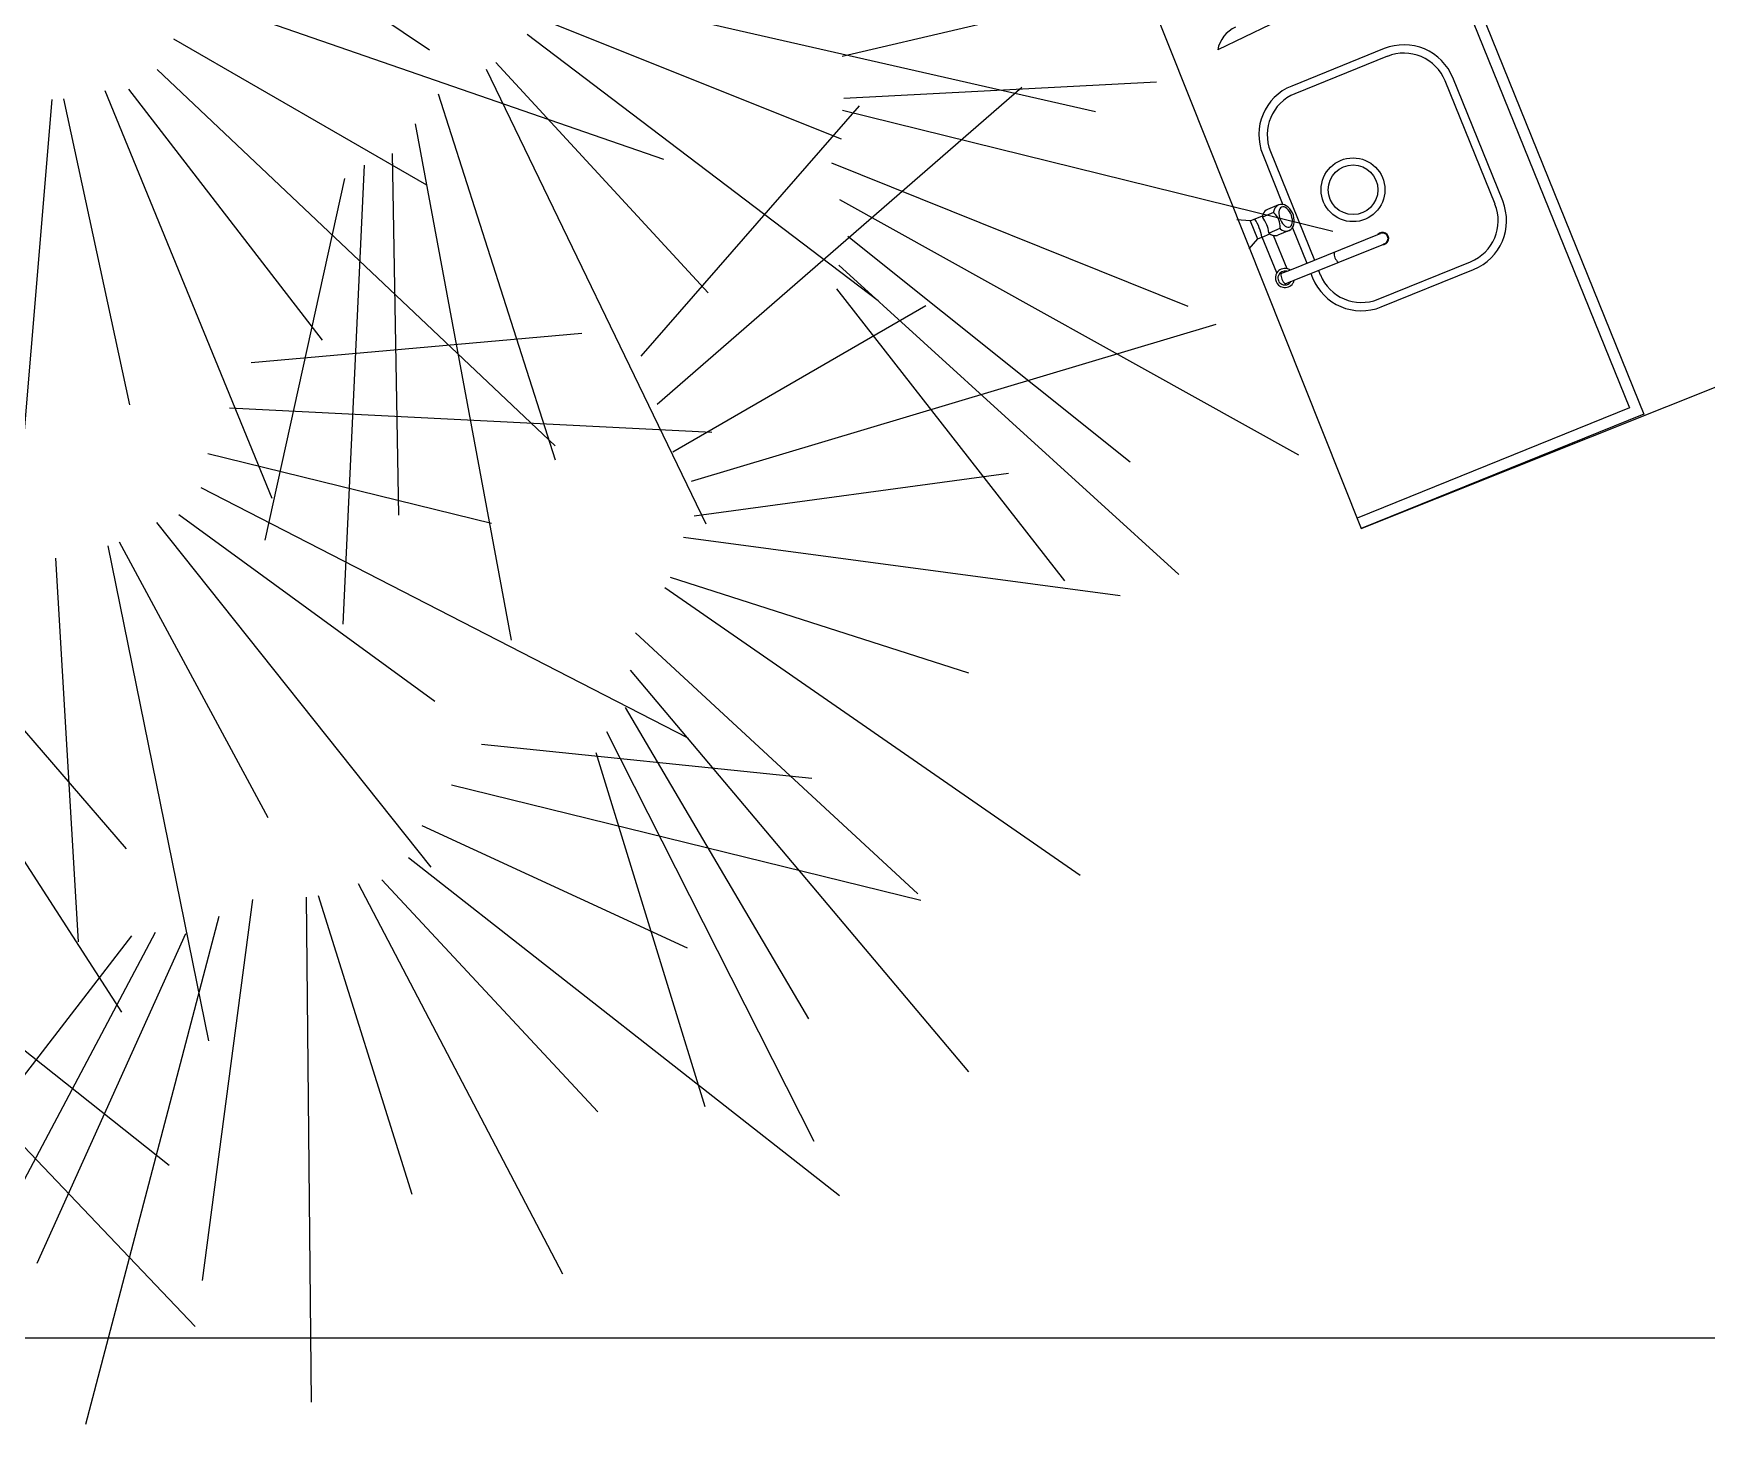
# Model space of a CAD drawing. Header units: inches. Extents: x -902 to 12417, y -2973 to 6117.
# Drawn here: x 9117.9 to 9429, y -2194.7 to -1936 of the extents above; entities that cross this region are included whole.
import ezdxf

# ---------------------------------------------------------------- set-up
doc = ezdxf.new("R2010")
doc.units = ezdxf.units.IN
doc.header["$MEASUREMENT"] = 0
doc.layers.add('ARREDI_interni', color=165, linetype='Continuous')
doc.layers.add('Layer1', color=1, linetype='Continuous')
doc.layers.add('PIANTE', color=7, linetype='Continuous', true_color=0x007a00)

# ---------------------------------------------------------------- blocks, each defined once
blk = doc.blocks.new('albero')
for p, q in [((70.9738, 33.3252), (71.5448, 32.9402)), ((72.3122, 32.9282), (73.1096, 33.1152)), ((71.7908, 33.0522), (72.7833, 32.8256)), ((71.1312, 33.031), (71.9799, 32.7369)), ((71.7634, 32.9938), (72.3107, 32.7748)), ((71.0688, 32.9608), (71.5393, 32.689)), ((71.7267, 32.9691), (72.3794, 32.4743)), ((71.6685, 32.9168), (72.0631, 32.4885)), ((71.0389, 32.9036), (71.7785, 32.2041)), ((71.6502, 32.9044), (72.0586, 32.0588)), ((70.9414, 32.8647), (71.252, 32.1068)), ((70.9856, 32.8673), (71.3456, 32.4005)), ((71.5613, 32.8581), (71.7788, 32.1775)), ((71.968, 32.2816), (72.6463, 32.8705)), ((72.3154, 32.8501), (72.8969, 32.8807)), ((70.8426, 32.8478), (70.7646, 31.912)), ((70.8647, 32.8491), (70.9869, 32.2798)), ((71.9384, 32.3707), (72.3444, 32.8359)), ((72.3132, 32.828), (73.2249, 32.6031)), ((71.5185, 32.8027), (71.6971, 31.8427)), ((71.4758, 32.7473), (71.4875, 32.0752)), ((72.2922, 32.73), (72.955, 32.4633)), ((71.3869, 32.7009), (71.239, 32.0282)), ((71.4236, 32.7256), (71.3839, 31.8723)), ((72.3076, 32.6618), (73.1608, 32.1869)), ((72.323, 32.5935), (72.848, 32.1738)), ((72.3064, 32.5395), (72.9381, 31.9645)), ((72.302, 32.4955), (72.7256, 31.9525)), ((71.9977, 32.1925), (72.468, 32.4647)), ((72.0324, 32.1381), (73.0076, 32.4301)), ((71.2133, 32.359), (71.8283, 32.4132)), ((71.173, 32.2742), (72.0701, 32.2291)), ((71.1327, 32.1894), (71.6604, 32.0599)), ((72.0373, 32.0738), (72.6214, 32.1529)), ((71.12, 32.1261), (72.0256, 31.6611)), ((71.079, 32.0763), (71.5551, 31.7288)), ((71.0373, 32.0615), (71.5473, 31.4206)), ((70.9471, 32.0177), (71.1338, 31.0974)), ((70.968, 32.0251), (71.2444, 31.5126)), ((72.0175, 32.0342), (72.8293, 31.9253)), ((70.8496, 31.9947), (70.892, 31.2816)), ((71.9927, 31.9599), (72.5471, 31.7818)), ((70.5776, 31.9222), (70.9808, 31.4545)), ((71.9828, 31.9402), (72.7549, 31.4057)), ((70.4852, 31.9054), (70.9724, 31.1507)), ((71.9283, 31.856), (72.453, 31.371)), ((71.9184, 31.7867), (72.5469, 31.0395)), ((71.9085, 31.7175), (72.2499, 31.1385)), ((71.8739, 31.6729), (72.2598, 30.9108)), ((71.6418, 31.649), (72.256, 31.5857)), ((71.854, 31.6333), (72.0569, 30.9751)), ((71.5862, 31.5733), (72.4586, 31.359)), ((71.5306, 31.4977), (72.0242, 31.2705)), ((71.5061, 31.438), (72.3072, 30.8098)), ((71.4126, 31.3902), (71.792, 30.6643)), ((71.4564, 31.3968), (71.8581, 30.9654)), ((71.2157, 31.3602), (71.1222, 30.6519)), ((71.3158, 31.3643), (71.3247, 30.4253)), ((71.3377, 31.3676), (71.512, 30.812)), ((71.1534, 31.3283), (70.9056, 30.3839)), ((71.0347, 31.2991), (70.6349, 30.5442)), ((71.0911, 31.2965), (70.8151, 30.6836)), ((70.9909, 31.2924), (70.5703, 30.7471)), ((70.5772, 31.2503), (71.0607, 30.8662)), ((70.4896, 31.2165), (71.1093, 30.5662))]:
    blk.add_line(p, q)

msp = doc.modelspace()

# ---------------------------------------------------------------- linework, layer by layer
msp.add_line((10854.84, -2178.61), (8854.84, -2178.61))
at = {"layer": 'ARREDI_interni'}
for p, q in [((9361.37, -1873.91), (9414.68, -2005.66)), ((9363.28, -1873.14), (9417.36, -2006.8)), ((9357.76, -1929.59), (9338.13, -1939.05)), ((9369.09, -1938.83), (9351.9, -1945.79)), ((9369.67, -1940.26), (9352.48, -1947.22)), ((9391.12, -1967.16), (9381.84, -1944.23)), ((9389.69, -1967.74), (9380.41, -1944.81)), ((9346.5, -1958.54), (9350.26, -1967.85)), ((9347.93, -1957.96), (9356.1, -1978.16)), ((9349.45, -1967.9), (9347.39, -1968.74)), ((9344.18, -1970.86), (9341.7, -1970.66)), ((9344.18, -1970.86), (9346.48, -1969.93)), ((9344.18, -1970.86), (9345.54, -1974.22)), ((9348.5, -1969.33), (9346.46, -1970.15)), ((9349.71, -1972.31), (9347.67, -1973.14)), ((9352.01, -1972.15), (9354.67, -1978.74)), ((9345.54, -1974.22), (9343.9, -1976.08)), ((9345.54, -1974.22), (9346.42, -1973.87)), ((9346.42, -1973.87), (9347.84, -1973.29)), ((9349.12, -1980.54), (9346.42, -1973.87)), ((9351.03, -1979.76), (9348.52, -1973.58)), ((9351.39, -1972.68), (9349.32, -1973.51)), ((9351.57, -1980), (9367.91, -1973.38)), ((9352.35, -1981.91), (9368.68, -1975.3)), ((9367.91, -1973.38), (9368.38, -1973.19)), ((9368.68, -1975.3), (9369.15, -1975.1)), ((9367.94, -1985.43), (9385.14, -1978.48)), ((9349.89, -1980.68), (9351.57, -1980)), ((9355.45, -1980.65), (9355.77, -1981.46)), ((9356.88, -1980.07), (9357.21, -1980.88)), ((9368.52, -1986.87), (9385.72, -1979.91)), ((9350.66, -1982.59), (9352.35, -1981.91)), ((9414.68, -2005.66), (9364.05, -2026.15)), ((9417.36, -2006.8), (9364.82, -2028.06))]:
    msp.add_line(p, q, dxfattribs=at)
for points in [[(9347.39, -1968.74, 0), (9347.14, -1968.87, 0), (9346.92, -1969.07, 0), (9346.73, -1969.31, 0), (9346.58, -1969.6, 0), (9346.48, -1969.93, 0)], [(9349.5, -1967.88, 0), (9349.22, -1968.03, 0), (9348.97, -1968.24, 0), (9348.77, -1968.51, 0), (9348.62, -1968.84, 0), (9348.52, -1969.21, 0)], [(9351.43, -1972.66, 0), (9351.71, -1972.48, 0), (9351.95, -1972.24, 0), (9352.14, -1971.93, 0), (9352.28, -1971.56, 0), (9352.35, -1971.16, 0), (9352.36, -1970.72, 0), (9352.3, -1970.28, 0), (9352.19, -1969.83, 0), (9352.01, -1969.39, 0), (9351.78, -1968.99, 0), (9351.51, -1968.63, 0), (9351.2, -1968.32, 0), (9350.87, -1968.08, 0), (9350.52, -1967.91, 0), (9350.17, -1967.82, 0), (9349.82, -1967.81, 0), (9349.5, -1967.88, 0)], [(9350.01, -1968.29, 0), (9349.82, -1968.41, 0), (9349.67, -1968.6, 0), (9349.56, -1968.86, 0), (9349.51, -1969.17, 0), (9349.5, -1969.52, 0), (9349.55, -1969.89, 0), (9349.64, -1970.28, 0), (9349.78, -1970.66, 0), (9349.97, -1971.02, 0), (9350.18, -1971.34, 0), (9350.42, -1971.61, 0), (9350.67, -1971.83, 0), (9350.93, -1971.98, 0), (9351.18, -1972.05, 0), (9351.41, -1972.04, 0), (9351.62, -1971.96, 0), (9351.79, -1971.8, 0), (9351.92, -1971.57, 0), (9352, -1971.29, 0), (9352.03, -1970.96, 0), (9352.01, -1970.6, 0), (9351.94, -1970.22, 0), (9351.82, -1969.83, 0), (9351.66, -1969.46, 0), (9351.46, -1969.12, 0), (9351.23, -1968.81, 0), (9350.99, -1968.57, 0), (9350.73, -1968.39, 0), (9350.48, -1968.28, 0), (9350.23, -1968.24, 0), (9350.01, -1968.29, 0)], [(9346.48, -1969.93, 0), (9346.47, -1969.95, 0), (9346.47, -1969.98, 0), (9346.46, -1970.01, 0), (9346.46, -1970.04, 0), (9346.45, -1970.07, 0)], [(9347.72, -1973.21, 0), (9347.75, -1973.22, 0), (9347.77, -1973.24, 0), (9347.79, -1973.26, 0), (9347.82, -1973.27, 0), (9347.84, -1973.29, 0)], [(9347.84, -1973.29, 0), (9347.98, -1973.37, 0), (9348.11, -1973.44, 0), (9348.25, -1973.5, 0), (9348.39, -1973.54, 0), (9348.52, -1973.58, 0)], [(9348.52, -1973.58, 0), (9348.69, -1973.6, 0), (9348.86, -1973.61, 0), (9349.02, -1973.59, 0), (9349.17, -1973.56, 0), (9349.32, -1973.51, 0)], [(9349.81, -1972.39, 0), (9350.12, -1972.58, 0), (9350.45, -1972.71, 0), (9350.78, -1972.77, 0), (9351.09, -1972.76, 0), (9351.39, -1972.68, 0)]]:
    msp.add_polyline3d(points, dxfattribs=at)
for radius in [5.93, 4.62]:
    msp.add_circle((9363.29, -1965.08), radius, dxfattribs=at)
for centre, radius, start, end in [((9344.01, -1940.22), 6, 115.7226, 168.6755), ((9372.77, -1947.91), 9.79, 22.031, 112.031), ((9372.77, -1947.91), 8.24, 22.031, 112.031), ((9355.57, -1954.86), 9.79, 112.031, 202.031), ((9355.57, -1954.86), 8.24, 112.031, 202.031), ((9348.72, -1969.24), 0.206, 169.8751, 228.0561), ((9382.04, -1970.83), 8.24, 292.031, 22.031), ((9382.04, -1970.83), 9.79, 292.031, 22.031), ((9338.07, -1975.29), 8.41, 9.5692, 34.4927), ((9346.66, -1970.1), 0.206, 170.4635, 217.717), ((9342.02, -1973.69), 5.65, 6.3449, 37.717), ((9346.28, -1971.96), 3.45, 356.0059, 48.0561), ((9349.93, -1972.22), 0.206, 176.0059, 234.1869), ((9347.84, -1973.04), 0.206, 186.3449, 233.5984), ((9368.77, -1974.15), 1.15, 265.7518, 138.3101), ((9368.77, -1974.15), 1.03, 292.031, 112.031), ((9362.16, -1976.82), 2.4, 176.5865, 227.4755), ((9350.62, -1981.49), 1.78, 147.4497, 256.6123), ((9350.62, -1981.49), 1.78, 76.6123, 147.4497), ((9350.62, -1981.49), 1.3, 74.2828, 329.7792), ((9352.28, -1980.82), 2.4, 176.5865, 227.4755), ((9350.62, -1981.49), 1.78, 57.4497, 76.6123), ((9364.85, -1977.79), 9.79, 202.031, 292.031), ((9364.85, -1977.79), 8.24, 202.031, 292.031), ((9350.62, -1981.49), 1.78, 256.6123, 327.4497), ((9350.62, -1981.49), 1.78, 327.4497, 346.6122)]:
    msp.add_arc(centre, radius, start, end, dxfattribs=at)
at = {"layer": 'Layer1'}
for p, q in [((8938.7, -959.92), (9364.82, -2028.06)), ((9364.82, -2028.06), (9922.11, -1805.74)), ((10854.84, -2178.61), (8854.84, -2178.61))]:
    msp.add_line(p, q, dxfattribs=at)

# ---------------------------------------------------------------- block references
at = {"layer": 'PIANTE', "xscale": 100, "yscale": 100, "zscale": 100}
msp.add_blockref('albero', (2037.07, -5233.08), dxfattribs=at)

doc.saveas('drawing.dxf')
